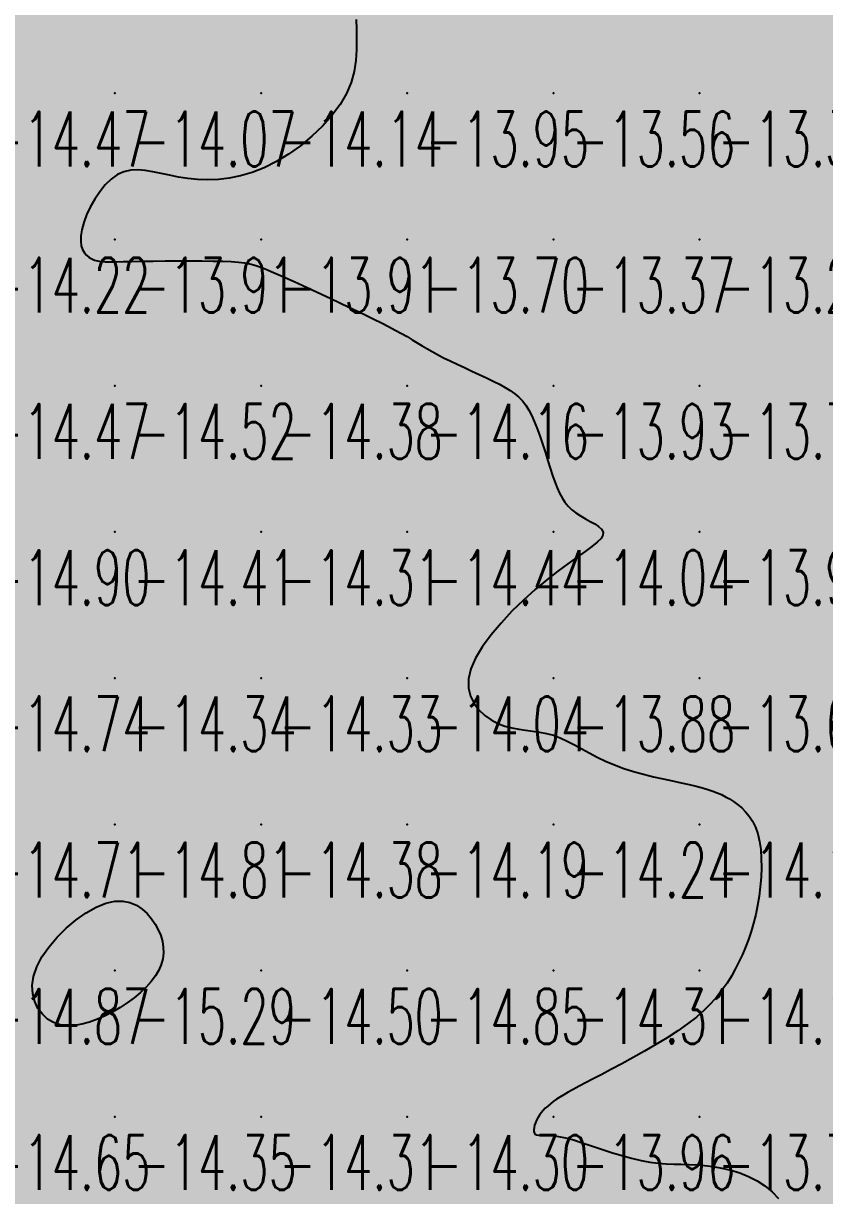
# Model space of a CAD drawing. Header units: millimetres. Extents: x 88261 to 90953, y 390274 to 392322.
# Drawn here: x 89854 to 89908.8, y 390581.9 to 390662 of the extents above; entities that cross this region are included whole.
import ezdxf
from ezdxf.enums import TextEntityAlignment as Align

# ---------------------------------------------------------------- set-up
doc = ezdxf.new("R2010")
doc.units = ezdxf.units.MM
doc.header["$LTSCALE"] = 25
for name, color, linetype in [('CN_03_00', 7, 'Continuous'), ('CN_04_00', 242, 'Continuous'), ('COTEAlt', 7, 'Continuous'), ('TN_COLORIAGE', 7, 'Continuous')]:
    doc.layers.add(name, color=color, linetype=linetype)
doc.styles.add('Simplex 1.0', font='Simplex.shx', dxfattribs={"width": 0.99, "height": 2.5})
doc.styles.get("Standard").update_dxf_attribs({"font": 'times.ttf'})

# ---------------------------------------------------------------- blocks, each defined once
blk = doc.blocks.new('COTE')
at = {"color": 0}
blk.add_point((0, 0), dxfattribs=at)
at = {"layer": 'COTEAlt'}
blk.add_attdef('ALT', text='', height=3.75, dxfattribs=at).set_placement((1.25, -1.25), align=Align.TOP_LEFT)

msp = doc.modelspace()

# ---------------------------------------------------------------- linework, layer by layer
at = {"layer": 'CN_03_00', "elevation": -14, "flags": 128}
msp.add_lwpolyline([(89876.758, 390662.287), (89876.771, 390661.618), (89876.785, 390660.925), (89876.778, 390660.21), (89876.728, 390659.479), (89876.612, 390658.734), (89876.407, 390657.98), (89876.093, 390657.22), (89875.653, 390656.46), (89875.099, 390655.711), (89874.451, 390654.985), (89873.728, 390654.295), (89872.948, 390653.653), (89872.132, 390653.073), (89871.297, 390652.566), (89870.463, 390652.146), (89869.647, 390651.82), (89868.852, 390651.584), (89868.079, 390651.428), (89867.331, 390651.342), (89866.607, 390651.316), (89865.91, 390651.342), (89865.241, 390651.409), (89864.601, 390651.508), (89863.991, 390651.628), (89863.41, 390651.754), (89862.855, 390651.868), (89862.326, 390651.954), (89861.82, 390651.994), (89861.335, 390651.972), (89860.871, 390651.87), (89860.424, 390651.672), (89859.996, 390651.367), (89859.59, 390650.971), (89859.214, 390650.506), (89858.873, 390649.993), (89858.574, 390649.455), (89858.324, 390648.914), (89858.128, 390648.391), (89857.994, 390647.909), (89857.925, 390647.486), (89857.916, 390647.12), (89857.958, 390646.809), (89858.045, 390646.548), (89858.167, 390646.331), (89858.317, 390646.155), (89858.488, 390646.015), (89858.67, 390645.907), (89858.86, 390645.827), (89859.068, 390645.77), (89859.306, 390645.734), (89859.588, 390645.715), (89859.926, 390645.709), (89860.334, 390645.713), (89860.824, 390645.724), (89861.411, 390645.737), (89862.099, 390645.751), (89862.869, 390645.762), (89863.693, 390645.772), (89864.542, 390645.778), (89865.39, 390645.779), (89866.208, 390645.776), (89866.969, 390645.766), (89867.646, 390645.75), (89868.218, 390645.724), (89868.701, 390645.688), (89869.115, 390645.637), (89869.484, 390645.569), (89869.83, 390645.48), (89870.174, 390645.366), (89870.539, 390645.226), (89870.948, 390645.055), (89871.417, 390644.852), (89871.94, 390644.62), (89872.509, 390644.364), (89873.111, 390644.09), (89873.736, 390643.803), (89874.375, 390643.507), (89875.016, 390643.208), (89875.648, 390642.911), (89876.263, 390642.62), (89876.858, 390642.336), (89877.428, 390642.061), (89877.973, 390641.793), (89878.491, 390641.534), (89878.977, 390641.284), (89879.431, 390641.044), (89879.85, 390640.815), (89880.234, 390640.595), (89880.59, 390640.384), (89880.929, 390640.179), (89881.262, 390639.977), (89881.598, 390639.776), (89881.947, 390639.574), (89882.32, 390639.368), (89882.727, 390639.155), (89883.174, 390638.935), (89883.654, 390638.708), (89884.155, 390638.477), (89884.665, 390638.244), (89885.173, 390638.011), (89885.667, 390637.781), (89886.136, 390637.555), (89886.568, 390637.335), (89886.955, 390637.124), (89887.299, 390636.912), (89887.605, 390636.693), (89887.88, 390636.457), (89888.128, 390636.197), (89888.354, 390635.903), (89888.566, 390635.567), (89888.767, 390635.181), (89888.962, 390634.741), (89889.153, 390634.254), (89889.339, 390633.735), (89889.52, 390633.196), (89889.696, 390632.65), (89889.866, 390632.111), (89890.032, 390631.591), (89890.193, 390631.104), (89890.349, 390630.659), (89890.506, 390630.256), (89890.67, 390629.892), (89890.845, 390629.564), (89891.038, 390629.267), (89891.254, 390628.998), (89891.5, 390628.755), (89891.781, 390628.534), (89892.098, 390628.332), (89892.434, 390628.142), (89892.768, 390627.962), (89893.077, 390627.786), (89893.34, 390627.608), (89893.535, 390627.425), (89893.641, 390627.231), (89893.635, 390627.022), (89893.502, 390626.791), (89893.247, 390626.533), (89892.882, 390626.239), (89892.417, 390625.902), (89891.865, 390625.515), (89891.236, 390625.068), (89890.543, 390624.556), (89889.795, 390623.971), (89889.007, 390623.308), (89888.205, 390622.582), (89887.414, 390621.809), (89886.663, 390621.009), (89885.978, 390620.197), (89885.387, 390619.392), (89884.917, 390618.61), (89884.596, 390617.871), (89884.442, 390617.188), (89884.442, 390616.565), (89884.575, 390616.004), (89884.818, 390615.504), (89885.149, 390615.067), (89885.547, 390614.694), (89885.99, 390614.386), (89886.456, 390614.143), (89886.927, 390613.965), (89887.4, 390613.838), (89887.873, 390613.748), (89888.346, 390613.68), (89888.82, 390613.62), (89889.294, 390613.552), (89889.768, 390613.461), (89890.242, 390613.332), (89890.715, 390613.156), (89891.193, 390612.938), (89891.68, 390612.687), (89892.181, 390612.414), (89892.701, 390612.129), (89893.245, 390611.841), (89893.818, 390611.561), (89894.424, 390611.3), (89895.067, 390611.063), (89895.734, 390610.852), (89896.414, 390610.664), (89897.093, 390610.495), (89897.757, 390610.343), (89898.394, 390610.205), (89898.99, 390610.079), (89899.533, 390609.961), (89900.012, 390609.85), (89900.433, 390609.741), (89900.806, 390609.633), (89901.141, 390609.52), (89901.446, 390609.402), (89901.732, 390609.274), (89902.007, 390609.132), (89902.281, 390608.975), (89902.562, 390608.799), (89902.845, 390608.598), (89903.123, 390608.368), (89903.391, 390608.103), (89903.642, 390607.798), (89903.869, 390607.448), (89904.066, 390607.048), (89904.226, 390606.592), (89904.344, 390606.078), (89904.423, 390605.514), (89904.464, 390604.911), (89904.47, 390604.28), (89904.445, 390603.632), (89904.39, 390602.976), (89904.31, 390602.325), (89904.207, 390601.689), (89904.082, 390601.077), (89903.938, 390600.488), (89903.775, 390599.921), (89903.593, 390599.373), (89903.392, 390598.844), (89903.174, 390598.329), (89902.938, 390597.828), (89902.685, 390597.339), (89902.415, 390596.858), (89902.121, 390596.385), (89901.795, 390595.918), (89901.43, 390595.454), (89901.018, 390594.991), (89900.552, 390594.529), (89900.023, 390594.064), (89899.426, 390593.594), (89898.755, 390593.12), (89898.027, 390592.646), (89897.261, 390592.178), (89896.477, 390591.722), (89895.694, 390591.284), (89894.932, 390590.87), (89894.21, 390590.487), (89893.548, 390590.139), (89892.962, 390589.832), (89892.448, 390589.562), (89891.998, 390589.324), (89891.606, 390589.113), (89891.263, 390588.924), (89890.962, 390588.751), (89890.696, 390588.59), (89890.456, 390588.436), (89890.238, 390588.283), (89890.038, 390588.131), (89889.856, 390587.978), (89889.691, 390587.824), (89889.542, 390587.668), (89889.409, 390587.509), (89889.291, 390587.345), (89889.186, 390587.176), (89889.096, 390587.003), (89889.021, 390586.829), (89888.963, 390586.659), (89888.925, 390586.498), (89888.908, 390586.352), (89888.915, 390586.225), (89888.948, 390586.123), (89889.008, 390586.051), (89889.099, 390586.011), (89889.226, 390585.995), (89889.395, 390585.992), (89889.611, 390585.991), (89889.881, 390585.983), (89890.21, 390585.955), (89890.605, 390585.897), (89891.07, 390585.799), (89891.609, 390585.654), (89892.209, 390585.469), (89892.856, 390585.258), (89893.533, 390585.034), (89894.225, 390584.808), (89894.918, 390584.594), (89895.594, 390584.403), (89896.24, 390584.25), (89896.844, 390584.141), (89897.41, 390584.072), (89897.95, 390584.031), (89898.473, 390584.01), (89898.989, 390583.998), (89899.507, 390583.986), (89900.038, 390583.962), (89900.591, 390583.918), (89901.173, 390583.845), (89901.775, 390583.737), (89902.388, 390583.589), (89902.999, 390583.398), (89903.598, 390583.16), (89904.173, 390582.87), (89904.714, 390582.524), (89905.209, 390582.118), (89905.65, 390581.65)], dxfattribs=at)
at = {"layer": 'CN_04_00', "elevation": -15, "flags": 128}
msp.add_lwpolyline([(89859.585, 390594.152), (89859.055, 390593.915), (89858.525, 390593.721), (89857.999, 390593.577), (89857.484, 390593.493), (89856.986, 390593.478), (89856.511, 390593.54), (89856.065, 390593.687), (89855.655, 390593.925), (89855.294, 390594.249), (89854.995, 390594.65), (89854.772, 390595.118), (89854.638, 390595.646), (89854.607, 390596.225), (89854.693, 390596.845), (89854.908, 390597.498), (89855.26, 390598.173), (89855.731, 390598.852), (89856.296, 390599.514), (89856.928, 390600.139), (89857.604, 390600.705), (89858.298, 390601.193), (89858.985, 390601.581), (89859.64, 390601.849), (89860.242, 390601.983), (89860.79, 390601.993), (89861.283, 390601.896), (89861.725, 390601.709), (89862.118, 390601.45), (89862.462, 390601.135), (89862.759, 390600.78), (89863.013, 390600.404), (89863.222, 390600.02), (89863.387, 390599.631), (89863.503, 390599.239), (89863.567, 390598.845), (89863.578, 390598.449), (89863.531, 390598.053), (89863.425, 390597.657), (89863.256, 390597.262), (89863.023, 390596.869), (89862.731, 390596.482), (89862.387, 390596.102), (89861.997, 390595.733), (89861.567, 390595.378), (89861.105, 390595.039), (89860.616, 390594.72), (89860.107, 390594.423), (89859.585, 390594.152)], close=True, dxfattribs=at)
at = {"layer": 'TN_COLORIAGE', "color": 231}
for points in [[(89850.249, 390657.239, -14.582), (89860.249, 390657.239, -14.582), (89860.249, 390667.239, -14.582)], [(89850.249, 390667.239, -14.582), (89850.249, 390657.239, -14.582), (89860.249, 390667.239, -14.582)], [(89860.249, 390657.239, -14.304), (89870.249, 390657.239, -14.304), (89870.249, 390667.239, -14.304)], [(89860.249, 390667.239, -14.304), (89860.249, 390657.239, -14.304), (89870.249, 390667.239, -14.304)], [(89870.249, 390667.239, -14), (89877.981, 390667.239, -14), (89870.249, 390657.239, -14), (89876.281, 390663.272, -14)], [(89876.281, 390663.272, -14.136), (89877.507, 390657.239, -14.136), (89870.249, 390657.239, -14.136)], [(89850.249, 390647.239, -14), (89857.273, 390647.239, -14), (89860.249, 390657.239, -14), (89860.249, 390652.881, -14)], [(89850.249, 390657.239, -14.071), (89850.249, 390647.239, -14.071), (89860.249, 390657.239, -14.071)], [(89870.249, 390657.239, -14), (89864.278, 390651.268, -14), (89860.249, 390657.239, -14), (89860.249, 390652.881, -14)], [(89864.278, 390651.268, -14.136), (89870.249, 390651.092, -14.136), (89870.249, 390657.239, -14.136)], [(89870.249, 390651.092, -14.136), (89877.507, 390657.239, -14.136), (89870.249, 390657.239, -14.136)], [(89850.249, 390637.239, -14), (89858.625, 390645.615, -14), (89850.249, 390647.239, -14), (89857.273, 390647.239, -14)], [(89860.249, 390637.239, -14), (89860.249, 390645.743, -14), (89850.249, 390637.239, -14), (89858.625, 390645.615, -14)], [(89860.249, 390637.239, -14), (89868.844, 390645.835, -14), (89870.249, 390637.239, -14), (89870.249, 390645.414, -14)], [(89860.249, 390645.743, -14.521), (89868.844, 390645.835, -14.521), (89860.249, 390637.239, -14.521)], [(89875.848, 390642.838, -14.381), (89870.249, 390645.414, -14.381), (89870.249, 390637.239, -14.381)], [(89870.249, 390637.239, -14), (89875.848, 390642.838, -14), (89880.249, 390637.239, -14), (89880.249, 390640.701, -14)], [(89882.257, 390639.248, -14.159), (89880.249, 390640.701, -14.159), (89880.249, 390637.239, -14.159)], [(89882.257, 390639.248, -14.159), (89887.084, 390637.239, -14.159), (89880.249, 390637.239, -14.159)], [(89850.249, 390627.239, -14.521), (89860.249, 390627.239, -14.521), (89860.249, 390637.239, -14.521)], [(89850.249, 390637.239, -14.521), (89850.249, 390627.239, -14.521), (89860.249, 390637.239, -14.521)], [(89860.249, 390627.239, -14.381), (89870.249, 390627.239, -14.381), (89870.249, 390637.239, -14.381)], [(89860.249, 390637.239, -14.381), (89860.249, 390627.239, -14.381), (89870.249, 390637.239, -14.381)], [(89870.249, 390637.239, -14.159), (89870.249, 390627.239, -14.159), (89880.249, 390637.239, -14.159)], [(89870.249, 390627.239, -14.159), (89880.249, 390627.239, -14.159), (89880.249, 390637.239, -14.159)], [(89880.249, 390627.239, -14), (89888.817, 390635.807, -14), (89880.249, 390637.239, -14), (89887.084, 390637.239, -14)], [(89880.249, 390627.239, -14), (89888.817, 390635.807, -14), (89890.249, 390627.239, -14), (89890.249, 390630.62, -14)], [(89891.346, 390628.337, -14.037), (89890.249, 390630.62, -14.037), (89890.249, 390627.239, -14.037)], [(89891.346, 390628.337, -14.037), (89895.054, 390627.239, -14.037), (89890.249, 390627.239, -14.037)], [(89850.249, 390617.239, -14.406), (89860.249, 390617.239, -14.406), (89860.249, 390627.239, -14.406)], [(89850.249, 390627.239, -14.406), (89850.249, 390617.239, -14.406), (89860.249, 390627.239, -14.406)], [(89860.249, 390617.239, -14.31), (89870.249, 390617.239, -14.31), (89870.249, 390627.239, -14.31)], [(89860.249, 390627.239, -14.31), (89860.249, 390617.239, -14.31), (89870.249, 390627.239, -14.31)], [(89870.249, 390617.239, -14.439), (89880.249, 390617.239, -14.439), (89880.249, 390627.239, -14.439)], [(89870.249, 390627.239, -14.439), (89870.249, 390617.239, -14.439), (89880.249, 390627.239, -14.439)], [(89880.249, 390617.239, -14), (89882.721, 390617.239, -14), (89890.249, 390627.239, -14), (89890.249, 390624.836, -14)], [(89880.249, 390627.239, -14.037), (89880.249, 390617.239, -14.037), (89890.249, 390627.239, -14.037)], [(89890.249, 390624.836, -14.037), (89895.054, 390627.239, -14.037), (89890.249, 390627.239, -14.037)], [(89850.249, 390617.239, -14.341), (89850.249, 390607.239, -14.341), (89860.249, 390617.239, -14.341)], [(89850.249, 390607.239, -14.341), (89860.249, 390607.239, -14.341), (89860.249, 390617.239, -14.341)], [(89860.249, 390617.239, -14.331), (89860.249, 390607.239, -14.331), (89870.249, 390617.239, -14.331)], [(89860.249, 390607.239, -14.331), (89870.249, 390607.239, -14.331), (89870.249, 390617.239, -14.331)], [(89870.249, 390617.239, -14.039), (89870.249, 390607.239, -14.039), (89880.249, 390617.239, -14.039)], [(89870.249, 390607.239, -14.039), (89880.249, 390607.239, -14.039), (89880.249, 390617.239, -14.039)], [(89880.249, 390607.239, -14), (89886.442, 390613.433, -14), (89880.249, 390617.239, -14), (89882.721, 390617.239, -14)], [(89890.249, 390607.239, -14), (89890.249, 390613.89, -14), (89880.249, 390607.239, -14), (89886.442, 390613.433, -14)], [(89894.012, 390611.003, -14.235), (89890.249, 390613.89, -14.235), (89890.249, 390607.239, -14.235)], [(89890.249, 390607.239, -14), (89894.012, 390611.003, -14), (89900.249, 390607.239, -14), (89900.249, 390609.896, -14)], [(89902.189, 390609.179, -14.141), (89900.249, 390609.896, -14.141), (89900.249, 390607.239, -14.141)], [(89902.189, 390609.179, -14.141), (89904.686, 390607.239, -14.141), (89900.249, 390607.239, -14.141)], [(89850.249, 390607.239, -14.814), (89850.249, 390597.239, -14.814), (89860.249, 390607.239, -14.814)], [(89853.377, 390597.239, -14.814), (89860.249, 390603.349, -14.814), (89850.249, 390597.239, -14.814), (89860.249, 390607.239, -14.814)], [(89860.249, 390603.349, -14.385), (89863.468, 390600.459, -14.385), (89860.249, 390607.239, -14.385), (89870.249, 390607.239, -14.385)], [(89863.955, 390597.239, -14.385), (89863.468, 390600.459, -14.385), (89870.249, 390597.239, -14.385), (89870.249, 390607.239, -14.385)], [(89870.249, 390597.239, -14.193), (89880.249, 390597.239, -14.193), (89880.249, 390607.239, -14.193)], [(89870.249, 390607.239, -14.193), (89870.249, 390597.239, -14.193), (89880.249, 390607.239, -14.193)], [(89880.249, 390597.239, -14.235), (89890.249, 390597.239, -14.235), (89890.249, 390607.239, -14.235)], [(89880.249, 390607.239, -14.235), (89880.249, 390597.239, -14.235), (89890.249, 390607.239, -14.235)], [(89890.249, 390597.239, -14.141), (89900.249, 390597.239, -14.141), (89900.249, 390607.239, -14.141)], [(89890.249, 390607.239, -14.141), (89890.249, 390597.239, -14.141), (89900.249, 390607.239, -14.141)], [(89900.249, 390607.239, -14), (89904.686, 390607.239, -14), (89900.249, 390597.239, -14), (89904.423, 390601.414, -14)], [(89902.86, 390597.239, -14.127), (89904.423, 390601.414, -14.127), (89900.249, 390597.239, -14.127)], [(89853.377, 390597.239, -14.651), (89855.691, 390592.681, -14.651), (89850.249, 390597.239, -14.651), (89850.249, 390587.239, -14.651)], [(89860.249, 390587.239, -14.504), (89870.249, 390587.239, -14.504), (89870.249, 390597.239, -14.504)], [(89863.955, 390597.239, -14.345), (89860.249, 390594.155, -14.345), (89870.249, 390597.239, -14.345), (89860.249, 390587.239, -14.345)], [(89870.249, 390587.239, -14.854), (89880.249, 390587.239, -14.854), (89880.249, 390597.239, -14.854)], [(89870.249, 390597.239, -14.854), (89870.249, 390587.239, -14.854), (89880.249, 390597.239, -14.854)], [(89890.249, 390597.239, -14), (89890.249, 390588.422, -14), (89880.249, 390587.239, -14), (89889.045, 390587.239, -14)], [(89880.249, 390597.239, -14.307), (89880.249, 390587.239, -14.307), (89890.249, 390597.239, -14.307)], [(89890.249, 390597.239, -14), (89890.249, 390588.422, -14), (89900.249, 390597.239, -14), (89892.698, 390589.689, -14)], [(89900.249, 390593.66, -14.127), (89892.698, 390589.689, -14.127), (89900.249, 390597.239, -14.127)], [(89902.86, 390597.239, -14.127), (89900.249, 390593.66, -14.127), (89900.249, 390597.239, -14.127)], [(89855.691, 390592.681, -14.345), (89860.249, 390594.155, -14.345), (89850.249, 390587.239, -14.345), (89860.249, 390587.239, -14.345)], [(89850.249, 390577.239, -14.345), (89860.249, 390577.239, -14.345), (89860.249, 390587.239, -14.345)], [(89850.249, 390587.239, -14.345), (89850.249, 390577.239, -14.345), (89860.249, 390587.239, -14.345)], [(89860.249, 390587.239, -14.31), (89860.249, 390577.239, -14.31), (89870.249, 390587.239, -14.31)], [(89860.249, 390577.239, -14.31), (89870.249, 390577.239, -14.31), (89870.249, 390587.239, -14.31)], [(89870.249, 390577.239, -14.3), (89880.249, 390577.239, -14.3), (89880.249, 390587.239, -14.3)], [(89870.249, 390587.239, -14.3), (89870.249, 390577.239, -14.3), (89880.249, 390587.239, -14.3)], [(89880.249, 390587.239, -14), (89889.045, 390587.239, -14), (89880.249, 390577.239, -14), (89888.689, 390585.68, -14)], [(89890.249, 390577.239, -14), (89890.249, 390586.347, -14), (89880.249, 390577.239, -14), (89888.689, 390585.68, -14)], [(89896.736, 390583.726, -14.42), (89890.249, 390586.347, -14.42), (89890.249, 390577.239, -14.42)], [(89900.249, 390577.239, -14), (89900.249, 390584.245, -14), (89890.249, 390577.239, -14), (89896.736, 390583.726, -14)], [(89905.815, 390582.806, -14.532), (89900.249, 390584.245, -14.532), (89900.249, 390577.239, -14.532)], [(89905.815, 390582.806, -14.532), (89907.746, 390577.239, -14.532), (89900.249, 390577.239, -14.532)]]:
    msp.add_solid(points, dxfattribs=at)
at = {"layer": 'TN_COLORIAGE', "color": 221}
for points in [[(89877.507, 390657.239, -13.911), (89876.281, 390663.272, -13.911), (89880.249, 390657.239, -13.911), (89880.249, 390667.239, -13.911)], [(89880.249, 390657.239, -13.757), (89890.249, 390657.239, -13.757), (89890.249, 390667.239, -13.757)], [(89880.249, 390667.239, -13.757), (89880.249, 390657.239, -13.757), (89890.249, 390667.239, -13.757)], [(89890.249, 390657.239, -13.6), (89900.249, 390657.239, -13.6), (89900.249, 390667.239, -13.6)], [(89890.249, 390667.239, -13.6), (89890.249, 390657.239, -13.6), (89900.249, 390667.239, -13.6)], [(89900.249, 390657.239, -13.516), (89910.249, 390657.239, -13.516), (89910.249, 390667.239, -13.516)], [(89900.249, 390667.239, -13.516), (89900.249, 390657.239, -13.516), (89910.249, 390667.239, -13.516)], [(89870.249, 390647.239, -13.949), (89880.249, 390647.239, -13.949), (89880.249, 390657.239, -13.949)], [(89877.507, 390657.239, -13.915), (89870.249, 390651.092, -13.915), (89880.249, 390657.239, -13.915), (89870.249, 390647.239, -13.915)], [(89880.249, 390647.239, -13.562), (89890.249, 390647.239, -13.562), (89890.249, 390657.239, -13.562)], [(89880.249, 390657.239, -13.562), (89880.249, 390647.239, -13.562), (89890.249, 390657.239, -13.562)], [(89890.249, 390647.239, -13.381), (89900.249, 390647.239, -13.381), (89900.249, 390657.239, -13.381)], [(89890.249, 390657.239, -13.381), (89890.249, 390647.239, -13.381), (89900.249, 390657.239, -13.381)], [(89900.249, 390647.239, -13.342), (89910.249, 390647.239, -13.342), (89910.249, 390657.239, -13.342)], [(89900.249, 390657.239, -13.342), (89900.249, 390647.239, -13.342), (89910.249, 390657.239, -13.342)], [(89860.249, 390652.881, -13.908), (89857.273, 390647.239, -13.908), (89860.249, 390647.239, -13.908)], [(89860.249, 390652.881, -13.908), (89864.278, 390651.268, -13.908), (89860.249, 390647.239, -13.908)], [(89870.249, 390651.092, -13.908), (89864.278, 390651.268, -13.908), (89870.249, 390647.239, -13.908), (89860.249, 390647.239, -13.908)], [(89857.273, 390647.239, -13.908), (89858.625, 390645.615, -13.908), (89860.249, 390647.239, -13.908)], [(89858.625, 390645.615, -13.908), (89860.249, 390645.743, -13.908), (89860.249, 390647.239, -13.908)], [(89868.844, 390645.835, -13.908), (89860.249, 390645.743, -13.908), (89870.249, 390647.239, -13.908), (89860.249, 390647.239, -13.908)], [(89870.249, 390645.414, -13.915), (89868.844, 390645.835, -13.915), (89870.249, 390647.239, -13.915)], [(89870.249, 390645.414, -13.701), (89875.848, 390642.838, -13.701), (89870.249, 390647.239, -13.701), (89880.249, 390647.239, -13.701)], [(89880.249, 390640.701, -13.701), (89875.848, 390642.838, -13.701), (89880.249, 390647.239, -13.701)], [(89880.249, 390640.701, -13.369), (89882.257, 390639.248, -13.369), (89880.249, 390647.239, -13.369), (89890.249, 390647.239, -13.369)], [(89887.084, 390637.239, -13.369), (89882.257, 390639.248, -13.369), (89890.249, 390637.239, -13.369), (89890.249, 390647.239, -13.369)], [(89890.249, 390637.239, -13.239), (89900.249, 390637.239, -13.239), (89900.249, 390647.239, -13.239)], [(89890.249, 390647.239, -13.239), (89890.249, 390637.239, -13.239), (89900.249, 390647.239, -13.239)], [(89900.249, 390637.239, -13.127), (89910.249, 390637.239, -13.127), (89910.249, 390647.239, -13.127)], [(89900.249, 390647.239, -13.127), (89900.249, 390637.239, -13.127), (89910.249, 390647.239, -13.127)], [(89887.084, 390637.239, -13.927), (89888.817, 390635.807, -13.927), (89890.249, 390637.239, -13.927)], [(89890.249, 390630.62, -13.927), (89888.817, 390635.807, -13.927), (89890.249, 390637.239, -13.927)], [(89890.249, 390630.62, -13.696), (89891.346, 390628.337, -13.696), (89890.249, 390637.239, -13.696), (89900.249, 390637.239, -13.696)], [(89895.054, 390627.239, -13.696), (89891.346, 390628.337, -13.696), (89900.249, 390627.239, -13.696), (89900.249, 390637.239, -13.696)], [(89900.249, 390627.239, -13.787), (89910.249, 390627.239, -13.787), (89910.249, 390637.239, -13.787)], [(89900.249, 390637.239, -13.787), (89900.249, 390627.239, -13.787), (89910.249, 390637.239, -13.787)], [(89890.249, 390617.239, -13.959), (89900.249, 390617.239, -13.959), (89900.249, 390627.239, -13.959)], [(89895.054, 390627.239, -13.882), (89890.249, 390624.836, -13.882), (89900.249, 390627.239, -13.882), (89890.249, 390617.239, -13.882)], [(89900.249, 390617.239, -13.57), (89910.249, 390617.239, -13.57), (89910.249, 390627.239, -13.57)], [(89900.249, 390627.239, -13.57), (89900.249, 390617.239, -13.57), (89910.249, 390627.239, -13.57)], [(89890.249, 390624.836, -13.882), (89882.721, 390617.239, -13.882), (89890.249, 390617.239, -13.882)], [(89882.721, 390617.239, -13.882), (89886.442, 390613.433, -13.882), (89890.249, 390617.239, -13.882)], [(89886.442, 390613.433, -13.882), (89890.249, 390613.89, -13.882), (89890.249, 390617.239, -13.882)], [(89890.249, 390613.89, -13.61), (89894.012, 390611.003, -13.61), (89890.249, 390617.239, -13.61), (89900.249, 390617.239, -13.61)], [(89900.249, 390609.896, -13.61), (89894.012, 390611.003, -13.61), (89900.249, 390617.239, -13.61)], [(89900.249, 390609.896, -13.414), (89902.189, 390609.179, -13.414), (89900.249, 390617.239, -13.414), (89910.249, 390617.239, -13.414)], [(89904.686, 390607.239, -13.414), (89902.189, 390609.179, -13.414), (89910.249, 390607.239, -13.414), (89910.249, 390617.239, -13.414)], [(89904.423, 390601.414, -13.641), (89902.86, 390597.239, -13.641), (89910.249, 390607.239, -13.641), (89910.249, 390597.239, -13.641)], [(89904.423, 390601.414, -13.823), (89904.686, 390607.239, -13.823), (89910.249, 390607.239, -13.823)], [(89900.249, 390587.239, -13.641), (89910.249, 390587.239, -13.641), (89910.249, 390597.239, -13.641)], [(89900.249, 390593.66, -13.641), (89902.86, 390597.239, -13.641), (89900.249, 390587.239, -13.641), (89910.249, 390597.239, -13.641)], [(89892.698, 390589.689, -13.773), (89900.249, 390593.66, -13.773), (89890.249, 390587.239, -13.773), (89900.249, 390587.239, -13.773)], [(89892.698, 390589.689, -13.959), (89890.249, 390588.422, -13.959), (89890.249, 390587.239, -13.959)], [(89889.045, 390587.239, -13.959), (89890.249, 390588.422, -13.959), (89890.249, 390587.239, -13.959)], [(89888.689, 390585.68, -13.959), (89890.249, 390586.347, -13.959), (89890.249, 390587.239, -13.959)], [(89888.689, 390585.68, -13.959), (89889.045, 390587.239, -13.959), (89890.249, 390587.239, -13.959)], [(89890.249, 390586.347, -13.773), (89896.736, 390583.726, -13.773), (89890.249, 390587.239, -13.773), (89900.249, 390587.239, -13.773)], [(89896.736, 390583.726, -13.773), (89900.249, 390584.245, -13.773), (89900.249, 390587.239, -13.773)], [(89900.249, 390584.245, -13.577), (89905.815, 390582.806, -13.577), (89900.249, 390587.239, -13.577), (89910.249, 390587.239, -13.577)], [(89907.746, 390577.239, -13.577), (89905.815, 390582.806, -13.577), (89910.249, 390577.239, -13.577), (89910.249, 390587.239, -13.577)]]:
    msp.add_solid(points, dxfattribs=at)
at = {"layer": 'TN_COLORIAGE', "color": 241}
for points in [[(89860.249, 390603.349, -15.292), (89853.377, 390597.239, -15.292), (89860.249, 390597.239, -15.292)], [(89863.468, 390600.459, -15.292), (89860.249, 390603.349, -15.292), (89860.249, 390597.239, -15.292)], [(89863.468, 390600.459, -15.292), (89863.955, 390597.239, -15.292), (89860.249, 390597.239, -15.292)], [(89855.691, 390592.681, -15.292), (89853.377, 390597.239, -15.292), (89860.249, 390597.239, -15.292)], [(89860.249, 390594.155, -15.292), (89855.691, 390592.681, -15.292), (89860.249, 390597.239, -15.292)], [(89860.249, 390594.155, -15.292), (89863.955, 390597.239, -15.292), (89860.249, 390597.239, -15.292)]]:
    msp.add_solid(points, dxfattribs=at)

# ---------------------------------------------------------------- block references
at = {"layer": 'COTEAlt'}
ref = msp.add_blockref('COTE', (89850.249, 390657.239), dxfattribs=at)
ref.add_attrib('ALT', '-14.47', dxfattribs={"height": 3.75, "style": 'Simplex 1.0', "width": 0.6}).set_placement((89851.499, 390655.989), align=Align.TOP_LEFT)
ref = msp.add_blockref('COTE', (89860.249, 390657.239), dxfattribs=at)
ref.add_attrib('ALT', '-14.07', dxfattribs={"height": 3.75, "style": 'Simplex 1.0', "width": 0.6}).set_placement((89861.499, 390655.989), align=Align.TOP_LEFT)
ref = msp.add_blockref('COTE', (89870.249, 390657.239), dxfattribs=at)
ref.add_attrib('ALT', '-14.14', dxfattribs={"height": 3.75, "style": 'Simplex 1.0', "width": 0.6}).set_placement((89871.499, 390655.989), align=Align.TOP_LEFT)
ref = msp.add_blockref('COTE', (89880.249, 390657.239), dxfattribs=at)
ref.add_attrib('ALT', '-13.95', dxfattribs={"height": 3.75, "style": 'Simplex 1.0', "width": 0.6}).set_placement((89881.499, 390655.989), align=Align.TOP_LEFT)
ref = msp.add_blockref('COTE', (89890.249, 390657.239), dxfattribs=at)
ref.add_attrib('ALT', '-13.56', dxfattribs={"height": 3.75, "style": 'Simplex 1.0', "width": 0.6}).set_placement((89891.499, 390655.989), align=Align.TOP_LEFT)
ref = msp.add_blockref('COTE', (89900.249, 390657.239), dxfattribs=at)
ref.add_attrib('ALT', '-13.38', dxfattribs={"height": 3.75, "style": 'Simplex 1.0', "width": 0.6}).set_placement((89901.499, 390655.989), align=Align.TOP_LEFT)
ref = msp.add_blockref('COTE', (89850.249, 390647.239), dxfattribs=at)
ref.add_attrib('ALT', '-14.22', dxfattribs={"height": 3.75, "style": 'Simplex 1.0', "width": 0.6}).set_placement((89851.499, 390645.989), align=Align.TOP_LEFT)
ref = msp.add_blockref('COTE', (89860.249, 390647.239), dxfattribs=at)
ref.add_attrib('ALT', '-13.91', dxfattribs={"height": 3.75, "style": 'Simplex 1.0', "width": 0.6}).set_placement((89861.499, 390645.989), align=Align.TOP_LEFT)
ref = msp.add_blockref('COTE', (89870.249, 390647.239), dxfattribs=at)
ref.add_attrib('ALT', '-13.91', dxfattribs={"height": 3.75, "style": 'Simplex 1.0', "width": 0.6}).set_placement((89871.499, 390645.989), align=Align.TOP_LEFT)
ref = msp.add_blockref('COTE', (89880.249, 390647.239), dxfattribs=at)
ref.add_attrib('ALT', '-13.70', dxfattribs={"height": 3.75, "style": 'Simplex 1.0', "width": 0.6}).set_placement((89881.499, 390645.989), align=Align.TOP_LEFT)
ref = msp.add_blockref('COTE', (89890.249, 390647.239), dxfattribs=at)
ref.add_attrib('ALT', '-13.37', dxfattribs={"height": 3.75, "style": 'Simplex 1.0', "width": 0.6}).set_placement((89891.499, 390645.989), align=Align.TOP_LEFT)
ref = msp.add_blockref('COTE', (89900.249, 390647.239), dxfattribs=at)
ref.add_attrib('ALT', '-13.24', dxfattribs={"height": 3.75, "style": 'Simplex 1.0', "width": 0.6}).set_placement((89901.499, 390645.989), align=Align.TOP_LEFT)
ref = msp.add_blockref('COTE', (89850.249, 390637.239), dxfattribs=at)
ref.add_attrib('ALT', '-14.47', dxfattribs={"height": 3.75, "style": 'Simplex 1.0', "width": 0.6}).set_placement((89851.499, 390635.989), align=Align.TOP_LEFT)
ref = msp.add_blockref('COTE', (89860.249, 390637.239), dxfattribs=at)
ref.add_attrib('ALT', '-14.52', dxfattribs={"height": 3.75, "style": 'Simplex 1.0', "width": 0.6}).set_placement((89861.499, 390635.989), align=Align.TOP_LEFT)
ref = msp.add_blockref('COTE', (89870.249, 390637.239), dxfattribs=at)
ref.add_attrib('ALT', '-14.38', dxfattribs={"height": 3.75, "style": 'Simplex 1.0', "width": 0.6}).set_placement((89871.499, 390635.989), align=Align.TOP_LEFT)
ref = msp.add_blockref('COTE', (89880.249, 390637.239), dxfattribs=at)
ref.add_attrib('ALT', '-14.16', dxfattribs={"height": 3.75, "style": 'Simplex 1.0', "width": 0.6}).set_placement((89881.499, 390635.989), align=Align.TOP_LEFT)
ref = msp.add_blockref('COTE', (89890.249, 390637.239), dxfattribs=at)
ref.add_attrib('ALT', '-13.93', dxfattribs={"height": 3.75, "style": 'Simplex 1.0', "width": 0.6}).set_placement((89891.499, 390635.989), align=Align.TOP_LEFT)
ref = msp.add_blockref('COTE', (89900.249, 390637.239), dxfattribs=at)
ref.add_attrib('ALT', '-13.70', dxfattribs={"height": 3.75, "style": 'Simplex 1.0', "width": 0.6}).set_placement((89901.499, 390635.989), align=Align.TOP_LEFT)
ref = msp.add_blockref('COTE', (89850.249, 390627.239), dxfattribs=at)
ref.add_attrib('ALT', '-14.90', dxfattribs={"height": 3.75, "style": 'Simplex 1.0', "width": 0.6}).set_placement((89851.499, 390625.989), align=Align.TOP_LEFT)
ref = msp.add_blockref('COTE', (89860.249, 390627.239), dxfattribs=at)
ref.add_attrib('ALT', '-14.41', dxfattribs={"height": 3.75, "style": 'Simplex 1.0', "width": 0.6}).set_placement((89861.499, 390625.989), align=Align.TOP_LEFT)
ref = msp.add_blockref('COTE', (89870.249, 390627.239), dxfattribs=at)
ref.add_attrib('ALT', '-14.31', dxfattribs={"height": 3.75, "style": 'Simplex 1.0', "width": 0.6}).set_placement((89871.499, 390625.989), align=Align.TOP_LEFT)
ref = msp.add_blockref('COTE', (89880.249, 390627.239), dxfattribs=at)
ref.add_attrib('ALT', '-14.44', dxfattribs={"height": 3.75, "style": 'Simplex 1.0', "width": 0.6}).set_placement((89881.499, 390625.989), align=Align.TOP_LEFT)
ref = msp.add_blockref('COTE', (89890.249, 390627.239), dxfattribs=at)
ref.add_attrib('ALT', '-14.04', dxfattribs={"height": 3.75, "style": 'Simplex 1.0', "width": 0.6}).set_placement((89891.499, 390625.989), align=Align.TOP_LEFT)
ref = msp.add_blockref('COTE', (89900.249, 390627.239), dxfattribs=at)
ref.add_attrib('ALT', '-13.96', dxfattribs={"height": 3.75, "style": 'Simplex 1.0', "width": 0.6}).set_placement((89901.499, 390625.989), align=Align.TOP_LEFT)
ref = msp.add_blockref('COTE', (89850.249, 390617.239), dxfattribs=at)
ref.add_attrib('ALT', '-14.74', dxfattribs={"height": 3.75, "style": 'Simplex 1.0', "width": 0.6}).set_placement((89851.499, 390615.989), align=Align.TOP_LEFT)
ref = msp.add_blockref('COTE', (89860.249, 390617.239), dxfattribs=at)
ref.add_attrib('ALT', '-14.34', dxfattribs={"height": 3.75, "style": 'Simplex 1.0', "width": 0.6}).set_placement((89861.499, 390615.989), align=Align.TOP_LEFT)
ref = msp.add_blockref('COTE', (89870.249, 390617.239), dxfattribs=at)
ref.add_attrib('ALT', '-14.33', dxfattribs={"height": 3.75, "style": 'Simplex 1.0', "width": 0.6}).set_placement((89871.499, 390615.989), align=Align.TOP_LEFT)
ref = msp.add_blockref('COTE', (89880.249, 390617.239), dxfattribs=at)
ref.add_attrib('ALT', '-14.04', dxfattribs={"height": 3.75, "style": 'Simplex 1.0', "width": 0.6}).set_placement((89881.499, 390615.989), align=Align.TOP_LEFT)
ref = msp.add_blockref('COTE', (89890.249, 390617.239), dxfattribs=at)
ref.add_attrib('ALT', '-13.88', dxfattribs={"height": 3.75, "style": 'Simplex 1.0', "width": 0.6}).set_placement((89891.499, 390615.989), align=Align.TOP_LEFT)
ref = msp.add_blockref('COTE', (89900.249, 390617.239), dxfattribs=at)
ref.add_attrib('ALT', '-13.61', dxfattribs={"height": 3.75, "style": 'Simplex 1.0', "width": 0.6}).set_placement((89901.499, 390615.989), align=Align.TOP_LEFT)
ref = msp.add_blockref('COTE', (89850.249, 390607.239), dxfattribs=at)
ref.add_attrib('ALT', '-14.71', dxfattribs={"height": 3.75, "style": 'Simplex 1.0', "width": 0.6}).set_placement((89851.499, 390605.989), align=Align.TOP_LEFT)
ref = msp.add_blockref('COTE', (89860.249, 390607.239), dxfattribs=at)
ref.add_attrib('ALT', '-14.81', dxfattribs={"height": 3.75, "style": 'Simplex 1.0', "width": 0.6}).set_placement((89861.499, 390605.989), align=Align.TOP_LEFT)
ref = msp.add_blockref('COTE', (89870.249, 390607.239), dxfattribs=at)
ref.add_attrib('ALT', '-14.38', dxfattribs={"height": 3.75, "style": 'Simplex 1.0', "width": 0.6}).set_placement((89871.499, 390605.989), align=Align.TOP_LEFT)
ref = msp.add_blockref('COTE', (89880.249, 390607.239), dxfattribs=at)
ref.add_attrib('ALT', '-14.19', dxfattribs={"height": 3.75, "style": 'Simplex 1.0', "width": 0.6}).set_placement((89881.499, 390605.989), align=Align.TOP_LEFT)
ref = msp.add_blockref('COTE', (89890.249, 390607.239), dxfattribs=at)
ref.add_attrib('ALT', '-14.24', dxfattribs={"height": 3.75, "style": 'Simplex 1.0', "width": 0.6}).set_placement((89891.499, 390605.989), align=Align.TOP_LEFT)
ref = msp.add_blockref('COTE', (89900.249, 390607.239), dxfattribs=at)
ref.add_attrib('ALT', '-14.14', dxfattribs={"height": 3.75, "style": 'Simplex 1.0', "width": 0.6}).set_placement((89901.499, 390605.989), align=Align.TOP_LEFT)
ref = msp.add_blockref('COTE', (89850.249, 390597.239), dxfattribs=at)
ref.add_attrib('ALT', '-14.87', dxfattribs={"height": 3.75, "style": 'Simplex 1.0', "width": 0.6}).set_placement((89851.499, 390595.989), align=Align.TOP_LEFT)
ref = msp.add_blockref('COTE', (89860.249, 390597.239), dxfattribs=at)
ref.add_attrib('ALT', '-15.29', dxfattribs={"height": 3.75, "style": 'Simplex 1.0', "width": 0.6}).set_placement((89861.499, 390595.989), align=Align.TOP_LEFT)
ref = msp.add_blockref('COTE', (89870.249, 390597.239), dxfattribs=at)
ref.add_attrib('ALT', '-14.50', dxfattribs={"height": 3.75, "style": 'Simplex 1.0', "width": 0.6}).set_placement((89871.499, 390595.989), align=Align.TOP_LEFT)
ref = msp.add_blockref('COTE', (89880.249, 390597.239), dxfattribs=at)
ref.add_attrib('ALT', '-14.85', dxfattribs={"height": 3.75, "style": 'Simplex 1.0', "width": 0.6}).set_placement((89881.499, 390595.989), align=Align.TOP_LEFT)
ref = msp.add_blockref('COTE', (89890.249, 390597.239), dxfattribs=at)
ref.add_attrib('ALT', '-14.31', dxfattribs={"height": 3.75, "style": 'Simplex 1.0', "width": 0.6}).set_placement((89891.499, 390595.989), align=Align.TOP_LEFT)
ref = msp.add_blockref('COTE', (89900.249, 390597.239), dxfattribs=at)
ref.add_attrib('ALT', '-14.13', dxfattribs={"height": 3.75, "style": 'Simplex 1.0', "width": 0.6}).set_placement((89901.499, 390595.989), align=Align.TOP_LEFT)
ref = msp.add_blockref('COTE', (89850.249, 390587.239), dxfattribs=at)
ref.add_attrib('ALT', '-14.65', dxfattribs={"height": 3.75, "style": 'Simplex 1.0', "width": 0.6}).set_placement((89851.499, 390585.989), align=Align.TOP_LEFT)
ref = msp.add_blockref('COTE', (89860.249, 390587.239), dxfattribs=at)
ref.add_attrib('ALT', '-14.35', dxfattribs={"height": 3.75, "style": 'Simplex 1.0', "width": 0.6}).set_placement((89861.499, 390585.989), align=Align.TOP_LEFT)
ref = msp.add_blockref('COTE', (89870.249, 390587.239), dxfattribs=at)
ref.add_attrib('ALT', '-14.31', dxfattribs={"height": 3.75, "style": 'Simplex 1.0', "width": 0.6}).set_placement((89871.499, 390585.989), align=Align.TOP_LEFT)
ref = msp.add_blockref('COTE', (89880.249, 390587.239), dxfattribs=at)
ref.add_attrib('ALT', '-14.30', dxfattribs={"height": 3.75, "style": 'Simplex 1.0', "width": 0.6}).set_placement((89881.499, 390585.989), align=Align.TOP_LEFT)
ref = msp.add_blockref('COTE', (89890.249, 390587.239), dxfattribs=at)
ref.add_attrib('ALT', '-13.96', dxfattribs={"height": 3.75, "style": 'Simplex 1.0', "width": 0.6}).set_placement((89891.499, 390585.989), align=Align.TOP_LEFT)
ref = msp.add_blockref('COTE', (89900.249, 390587.239), dxfattribs=at)
ref.add_attrib('ALT', '-13.77', dxfattribs={"height": 3.75, "style": 'Simplex 1.0', "width": 0.6}).set_placement((89901.499, 390585.989), align=Align.TOP_LEFT)

doc.saveas('drawing.dxf')
